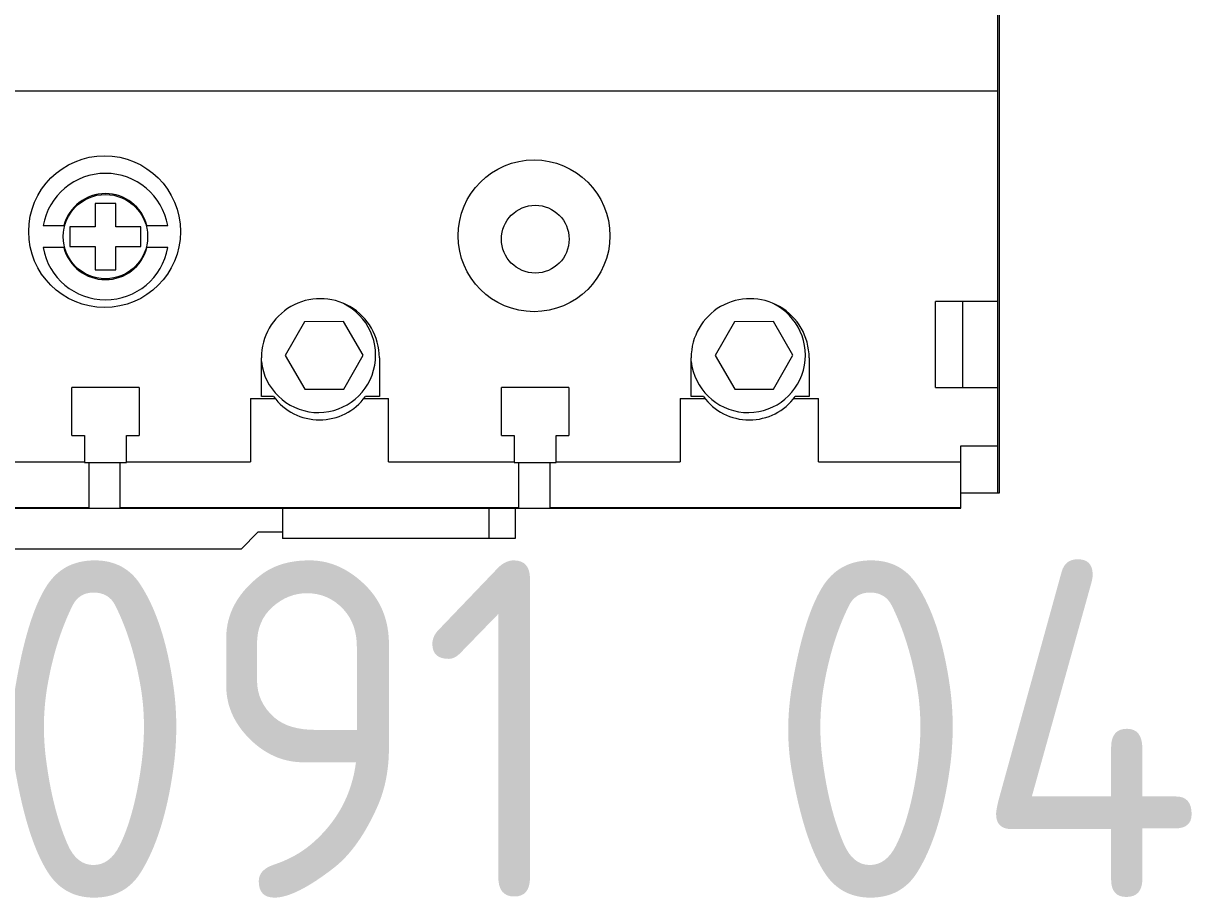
# Model space of a CAD drawing. Header units: millimetres. Extents: x 37984 to 70752, y 14140 to 37584.
# Drawn here: x 45416.5 to 45485.8, y 31093.9 to 31145.7 of the extents above; entities that cross this region are included whole.
import ezdxf
from ezdxf.enums import TextEntityAlignment as Align

# ---------------------------------------------------------------- set-up
doc = ezdxf.new("R2010")
doc.units = ezdxf.units.MM
doc.set_wipeout_variables(frame=1)
doc.layers.add('000-PI-Oprema', color=30, linetype='Continuous', lineweight=5)
doc.layers.add('000-PI_TEXT', color=7, linetype='Continuous')
doc.styles.add('PI0', font='isocpeur.ttf', dxfattribs={"width": 0.9})

# ---------------------------------------------------------------- blocks, each defined once
blk = doc.blocks.new('NG125 - 18727')
at = {"layer": '000-PI-Oprema'}
for p, q in [((44923.466, 31577.528), (44922.466, 31576.528)), ((44924.916, 31577.528), (44923.466, 31577.528)), ((44938.716, 31577.155), (44924.916, 31577.155)), ((44922.466, 31576.528), (44906.466, 31576.528))]:
    blk.add_line(p, q, dxfattribs=at)
blk.add_wipeout([(44886.866, 31680.455), (44889.166, 31680.455), (44889.166, 31681.356), (44965.166, 31681.356), (44965.166, 31680.455), (44967.466, 31680.455), (44967.466, 31579.855), (44965.166, 31579.855), (44965.166, 31578.955), (44889.166, 31578.955), (44889.166, 31579.855), (44886.866, 31579.855)]).dxf.layer = '000-PI-Oprema'
for p, q in [((44967.366, 31579.855), (44967.366, 31680.455)), ((44967.466, 31579.855), (44967.466, 31680.455)), ((44967.366, 31603.686), (44886.966, 31603.686)), ((44915.023, 31597.02), (44913.815, 31597.02)), ((44913.815, 31597.02), (44913.815, 31595.642)), ((44915.023, 31595.642), (44915.023, 31597.02)), ((44910.723, 31595.708), (44911.951, 31595.708)), ((44913.815, 31595.642), (44912.304, 31595.642)), ((44912.304, 31595.642), (44912.304, 31594.46)), ((44916.515, 31595.642), (44915.023, 31595.642)), ((44916.515, 31594.46), (44916.515, 31595.642)), ((44916.881, 31595.708), (44918.109, 31595.708)), ((44911.951, 31594.402), (44910.723, 31594.402)), ((44912.304, 31594.46), (44913.815, 31594.46)), ((44913.815, 31594.46), (44913.815, 31593.078)), ((44915.023, 31594.46), (44916.515, 31594.46)), ((44915.023, 31593.078), (44915.023, 31594.46)), ((44918.109, 31594.402), (44916.881, 31594.402)), ((44913.815, 31593.078), (44915.023, 31593.078)), ((44967.366, 31591.205), (44963.666, 31591.205)), ((44963.666, 31586.105), (44963.666, 31591.205)), ((44965.266, 31591.205), (44965.266, 31586.105)), ((44926.234, 31590.011), (44925.086, 31588.007)), ((44928.544, 31590.019), (44926.234, 31590.011)), ((44929.706, 31588.022), (44928.544, 31590.019)), ((44951.734, 31590.011), (44950.586, 31588.007)), ((44954.044, 31590.019), (44951.734, 31590.011)), ((44955.206, 31588.022), (44954.044, 31590.019)), ((44928.557, 31586.018), (44929.706, 31588.022)), ((44954.057, 31586.018), (44955.206, 31588.022)), ((44923.666, 31585.574), (44923.666, 31587.875)), ((44925.086, 31588.007), (44926.248, 31586.01)), ((44930.666, 31587.875), (44930.666, 31585.574)), ((44949.166, 31585.574), (44949.166, 31587.875)), ((44950.586, 31588.007), (44951.748, 31586.01)), ((44956.166, 31587.875), (44956.166, 31585.574)), ((44916.416, 31586.114), (44912.416, 31586.114)), ((44912.416, 31583.264), (44912.416, 31586.114)), ((44916.416, 31586.114), (44916.416, 31583.264)), ((44926.248, 31586.01), (44928.557, 31586.018)), ((44941.916, 31586.114), (44937.916, 31586.114)), ((44937.916, 31583.264), (44937.916, 31586.114)), ((44941.916, 31586.114), (44941.916, 31583.264)), ((44951.748, 31586.01), (44954.057, 31586.018)), ((44963.666, 31586.105), (44967.366, 31586.105)), ((44923.016, 31585.454), (44924.485, 31585.455)), ((44923.016, 31585.455), (44923.016, 31581.692)), ((44924.394, 31585.574), (44923.666, 31585.574)), ((44929.747, 31585.455), (44931.216, 31585.454)), ((44930.666, 31585.574), (44929.838, 31585.574)), ((44931.216, 31581.692), (44931.216, 31585.455)), ((44948.516, 31585.454), (44949.985, 31585.455)), ((44948.516, 31585.455), (44948.516, 31581.692)), ((44949.894, 31585.574), (44949.166, 31585.574)), ((44955.247, 31585.455), (44956.716, 31585.454)), ((44956.166, 31585.574), (44955.338, 31585.574)), ((44956.716, 31581.692), (44956.716, 31585.455)), ((44912.416, 31583.264), (44913.166, 31583.264)), ((44913.166, 31583.264), (44913.166, 31581.664)), ((44915.666, 31583.264), (44916.416, 31583.264)), ((44915.666, 31581.664), (44915.666, 31583.264)), ((44937.916, 31583.264), (44938.666, 31583.264)), ((44938.666, 31583.264), (44938.666, 31581.664)), ((44941.166, 31583.264), (44941.916, 31583.264)), ((44941.166, 31581.664), (44941.166, 31583.264)), ((44965.166, 31582.653), (44967.366, 31582.653)), ((44965.166, 31578.955), (44965.166, 31582.653)), ((44905.716, 31581.691), (44913.166, 31581.692)), ((44913.166, 31581.664), (44915.666, 31581.664)), ((44913.441, 31578.955), (44913.441, 31581.664)), ((44915.291, 31578.955), (44915.291, 31581.664)), ((44915.666, 31581.692), (44923.016, 31581.691)), ((44931.216, 31581.691), (44938.666, 31581.692)), ((44938.666, 31581.664), (44941.166, 31581.664)), ((44938.941, 31578.955), (44938.941, 31581.664)), ((44940.791, 31578.955), (44940.791, 31581.664)), ((44941.166, 31581.692), (44948.516, 31581.691)), ((44956.716, 31581.691), (44965.166, 31581.692)), ((44965.166, 31579.855), (44967.466, 31579.855)), ((44889.166, 31578.99), (44913.441, 31578.99)), ((44889.166, 31578.955), (44965.166, 31578.955)), ((44915.291, 31578.99), (44938.941, 31578.99)), ((44924.916, 31578.954), (44924.916, 31577.155)), ((44937.166, 31578.955), (44937.166, 31577.155)), ((44938.716, 31578.955), (44938.716, 31577.155)), ((44940.791, 31578.99), (44965.166, 31578.99))]:
    blk.add_line(p, q, dxfattribs=at)
for centre, radius in [((44914.364, 31595.352), 4.502), ((44939.843, 31595.106), 4.502), ((44914.416, 31595.055), 2.5), ((44939.916, 31594.905), 2.009)]:
    blk.add_circle(centre, radius, dxfattribs=at)
for centre, radius, start, end in [((44914.416, 31595.055), 3.75, 10.03344, 169.96656), ((44914.416, 31595.055), 2.55, 14.84531, 165.15469), ((44914.416, 31595.055), 3.75, 190.03344, 349.96656), ((44914.416, 31595.055), 2.55, 194.84531, 345.15469), ((44927.166, 31587.875), 3.5, 359.99938, 180.00062), ((44927.046, 31588.024), 3.4, 186.21765, 64.07188), ((44952.666, 31587.875), 3.5, 359.99938, 180.00062), ((44952.546, 31588.024), 3.4, 186.21765, 64.07188), ((44927.116, 31587.547), 3.361, 215.93039, 324.07225), ((44952.616, 31587.546), 3.361, 215.91506, 324.08758)]:
    blk.add_arc(centre, radius, start, end, dxfattribs=at)

msp = doc.modelspace()

# ---------------------------------------------------------------- block references
at = {"layer": '000-PI-Oprema'}
msp.add_blockref('NG125 - 18727', (506.968, -461.953), dxfattribs=at)

# ---------------------------------------------------------------- texts
at = {"layer": '000-PI_TEXT', "style": 'PI0', "width": 0.9}
msp.add_text('-TC...091 04', height=20, dxfattribs=at).set_placement((45422.871, 31103.935), align=Align.MIDDLE)

doc.saveas('drawing.dxf')
